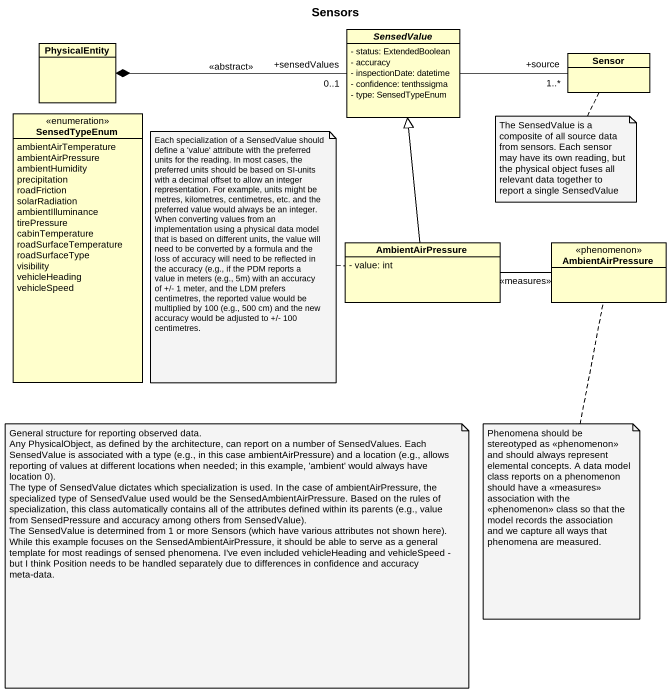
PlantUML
@startuml
title Sensors
hide circle
hide empty members
skinparam classAttributeIconSize 0
abstract class SensedValue {
  - status: ExtendedBoolean
  - accuracy
  - inspectionDate: datetime
  - confidence: tenthssigma
  - type: SensedTypeEnum
}
class PhysicalEntity
class Sensor
enum SensedTypeEnum {
  ambientAirTemperature
  ambientAirPressure
  ambientHumidity
  precipitation
  roadFriction
  solarRadiation
  ambientIlluminance
  tirePressure
  cabinTemperature
  roadSurfaceTemperature
  roadSurfaceType
  visibility
  vehicleHeading
  vehicleSpeed
}
class AmbientAirPressure {
  - value: int
}
class "AmbientAirPressure" as AmbientAirPressure_2 <<phenomenon>>
SensedValue -right- "+source\n1..*" Sensor
PhysicalEntity *-right- "+sensedValues\n0..1" SensedValue : <<abstract>>
AmbientAirPressure -up-|> SensedValue
AmbientAirPressure -right- AmbientAirPressure_2 : <<measures>>
note left of AmbientAirPressure
  Each specialization of a SensedValue should define a 'value' attribute with the preferred units for the reading. In most cases, the preferred units should be based on SI-units with a decimal offset to allow an integer representation. For example, units might be metres, kilometres, centimetres, etc. and the preferred value would always be an integer.
  When converting values from an implementation using a physical data model that is based on different units, the value will need to be converted by a formula and the loss of accuracy will need to be reflected in the accuracy (e.g., if the PDM reports a value in meters (e.g., 5m) with an accuracy of +/- 1 meter, and the LDM prefers centimetres, the reported value would be multiplied by 100 (e.g., 500 cm) and the new accuracy would be adjusted to +/- 100 centimetres.
end note
note bottom of Sensor : The SensedValue is a composite of all source data from sensors. Each sensor may have its own reading, but the physical object fuses all relevant data together to report a single SensedValue
note as N3
  General structure for reporting observed data.
  Any PhysicalObject, as defined by the architecture, can report on a number of SensedValues. Each SensedValue is associated with a type (e.g., in this case ambientAirPressure) and a location (e.g., allows reporting of values at different locations when needed; in this example, 'ambient' would always have location 0).
  The type of SensedValue dictates which specialization is used. In the case of ambientAirPressure, the specialized type of SensedValue used would be the SensedAmbientAirPressure. Based on the rules of specialization, this class automatically contains all of the attributes defined within its parents (e.g., value from SensedPressure and accuracy among others from SensedValue).
  The SensedValue is determined from 1 or more Sensors (which have various attributes not shown here).
  While this example focuses on the SensedAmbientAirPressure, it should be able to serve as a general template for most readings of sensed phenomena. I've even included vehicleHeading and vehicleSpeed - but I think Position needs to be handled separately due to differences in confidence and accuracy meta-data.
end note
note bottom of AmbientAirPressure_2 : Phenomena should be stereotyped as <<phenomenon>> and should always represent elemental concepts. A data model class reports on a phenomenon should have a <<measures>> association with the <<phenomenon>> class so that the model records the association and we capture all ways that phenomena are measured.
@enduml
